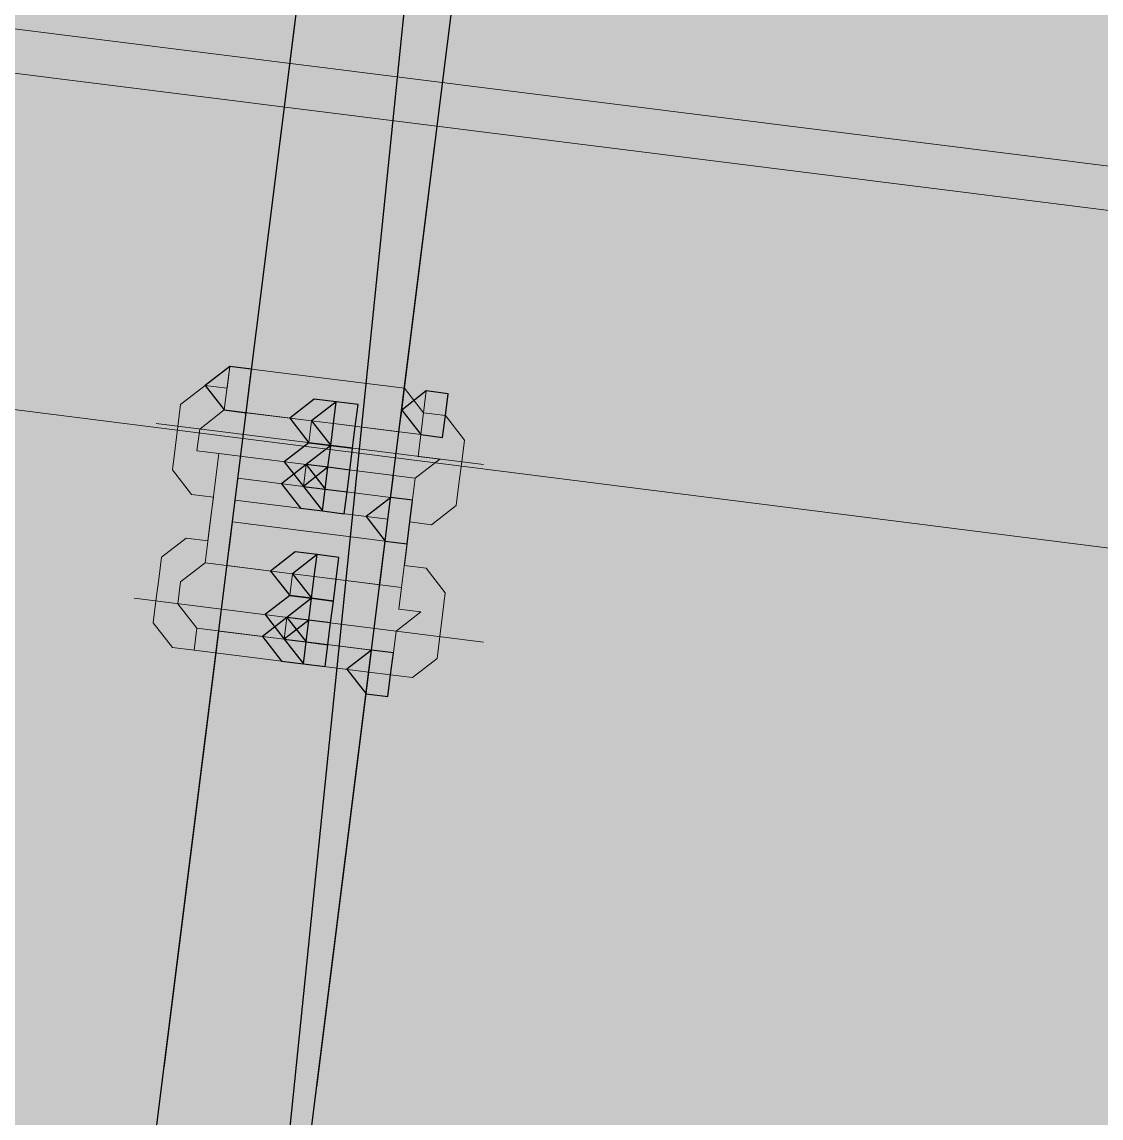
# Model space of a CAD drawing. Header units: metres. Extents: x -4 to 509425, y 7549 to 4732445.
# Drawn here: x 475992.3112 to 475992.7265, y 4719724.0531 to 4719724.4749 of the extents above; entities that cross this region are included whole.
import ezdxf

# ---------------------------------------------------------------- set-up
doc = ezdxf.new("R2010")
doc.units = ezdxf.units.M
doc.header["$LTSCALE"] = 0.01
doc.header["$MEASUREMENT"] = 0
doc.layers.get('0').update_dxf_attribs({"lineweight": 0})
doc.layers.add('_SUBESTACIÓN', color=1, linetype='Continuous')
doc.layers.add('SUBESTACION LA VID', color=253, linetype='Continuous')

# ---------------------------------------------------------------- blocks, each defined once
blk = doc.blocks.new('A$Cfff6051d')
at = {"layer": 'SUBESTACION LA VID', "transparency": 33554687}
h = blk.add_hatch(color=256, dxfattribs=at)
h.dxf.hatch_style = 2
h.paths.add_polyline_path([(475992.39853, 4719724.33289), (475992.39959, 4719724.34129), (475992.39119, 4719724.34234), (475992.38173, 4719724.335), (475992.38908, 4719724.32554), (475992.39748, 4719724.32449)])
h = blk.add_hatch(color=256, dxfattribs=at)
h.dxf.hatch_style = 2
h.paths.add_polyline_path([(475992.39853, 4719724.33289), (475992.39959, 4719724.34129), (475992.39119, 4719724.34234), (475992.38173, 4719724.335), (475992.38908, 4719724.32554), (475992.39748, 4719724.32449)])
h = blk.add_hatch(color=256, dxfattribs=at)
h.dxf.hatch_style = 2
h.paths.add_polyline_path([(475992.47414, 4719724.32341), (475992.47519, 4719724.33181), (475992.46679, 4719724.33287), (475992.45734, 4719724.32552), (475992.46468, 4719724.31607), (475992.47308, 4719724.31501)])
h = blk.add_hatch(color=256, dxfattribs=at)
h.dxf.hatch_style = 2
h.paths.add_polyline_path([(475992.43108, 4719724.32028), (475992.43213, 4719724.32868), (475992.42373, 4719724.32973), (475992.41428, 4719724.32238), (475992.42163, 4719724.31293), (475992.43003, 4719724.31188)])
h = blk.add_hatch(color=256, dxfattribs=at)
h.dxf.hatch_style = 2
h.paths.add_polyline_path([(475992.43108, 4719724.32028), (475992.43213, 4719724.32868), (475992.42373, 4719724.32973), (475992.41428, 4719724.32238), (475992.42163, 4719724.31293), (475992.43003, 4719724.31188)])
h = blk.add_hatch(color=256, dxfattribs=at)
h.dxf.hatch_style = 2
h.paths.add_polyline_path([(475992.43108, 4719724.32028), (475992.43213, 4719724.32868), (475992.42373, 4719724.32973), (475992.41428, 4719724.32238), (475992.42163, 4719724.31293), (475992.43003, 4719724.31188)])
h = blk.add_hatch(color=256, dxfattribs=at)
h.dxf.hatch_style = 2
h.paths.add_polyline_path([(475992.43948, 4719724.31922), (475992.44054, 4719724.32762), (475992.43213, 4719724.32868), (475992.42268, 4719724.32133), (475992.43003, 4719724.31188), (475992.43843, 4719724.31082)])
h = blk.add_hatch(color=256, dxfattribs=at)
h.dxf.hatch_style = 2
h.paths.add_polyline_path([(475992.43948, 4719724.31922), (475992.44054, 4719724.32762), (475992.43213, 4719724.32868), (475992.42268, 4719724.32133), (475992.43003, 4719724.31188), (475992.43843, 4719724.31082)])
h = blk.add_hatch(color=256, dxfattribs=at)
h.dxf.hatch_style = 2
h.paths.add_polyline_path([(475992.43948, 4719724.31922), (475992.44054, 4719724.32762), (475992.43213, 4719724.32868), (475992.42268, 4719724.32133), (475992.43003, 4719724.31188), (475992.43843, 4719724.31082)])
h = blk.add_hatch(color=256, dxfattribs=at)
h.dxf.hatch_style = 2
h.paths.add_polyline_path([(475992.42897, 4719724.30348), (475992.43003, 4719724.31188), (475992.42163, 4719724.31293), (475992.41217, 4719724.30558), (475992.41952, 4719724.29613), (475992.42792, 4719724.29508)])
h = blk.add_hatch(color=256, dxfattribs=at)
h.dxf.hatch_style = 2
h.paths.add_polyline_path([(475992.42897, 4719724.30348), (475992.43003, 4719724.31188), (475992.42163, 4719724.31293), (475992.41217, 4719724.30558), (475992.41952, 4719724.29613), (475992.42792, 4719724.29508)])
h = blk.add_hatch(color=256, dxfattribs=at)
h.dxf.hatch_style = 2
h.paths.add_polyline_path([(475992.43738, 4719724.30242), (475992.43843, 4719724.31082), (475992.43003, 4719724.31188), (475992.42057, 4719724.30453), (475992.42792, 4719724.29508), (475992.43633, 4719724.29402)])
h = blk.add_hatch(color=256, dxfattribs=at)
h.dxf.hatch_style = 2
h.paths.add_polyline_path([(475992.43738, 4719724.30242), (475992.43843, 4719724.31082), (475992.43003, 4719724.31188), (475992.42057, 4719724.30453), (475992.42792, 4719724.29508), (475992.43633, 4719724.29402)])
h = blk.add_hatch(color=256, dxfattribs=at)
h.dxf.hatch_style = 2
h.paths.add_polyline_path([(475992.42792, 4719724.29508), (475992.42897, 4719724.30348), (475992.42057, 4719724.30453), (475992.41112, 4719724.29718), (475992.41847, 4719724.28773), (475992.42687, 4719724.28668)])
h = blk.add_hatch(color=256, dxfattribs=at)
h.dxf.hatch_style = 2
h.paths.add_polyline_path([(475992.42792, 4719724.29508), (475992.42897, 4719724.30348), (475992.42057, 4719724.30453), (475992.41112, 4719724.29718), (475992.41847, 4719724.28773), (475992.42687, 4719724.28668)])
h = blk.add_hatch(color=256, dxfattribs=at)
h.dxf.hatch_style = 2
h.paths.add_polyline_path([(475992.43633, 4719724.29402), (475992.43738, 4719724.30242), (475992.42897, 4719724.30348), (475992.41952, 4719724.29613), (475992.42687, 4719724.28668), (475992.43527, 4719724.28562)])
h = blk.add_hatch(color=256, dxfattribs=at)
h.dxf.hatch_style = 2
h.paths.add_polyline_path([(475992.43633, 4719724.29402), (475992.43738, 4719724.30242), (475992.42897, 4719724.30348), (475992.41952, 4719724.29613), (475992.42687, 4719724.28668), (475992.43527, 4719724.28562)])
h = blk.add_hatch(color=256, dxfattribs=at)
h.dxf.hatch_style = 2
h.paths.add_polyline_path([(475992.46047, 4719724.28246), (475992.46153, 4719724.29086), (475992.45313, 4719724.29192), (475992.44367, 4719724.28457), (475992.45102, 4719724.27512), (475992.45942, 4719724.27406)])
h = blk.add_hatch(color=256, dxfattribs=at)
h.dxf.hatch_style = 2
h.paths.add_polyline_path([(475992.46047, 4719724.28246), (475992.46153, 4719724.29086), (475992.45313, 4719724.29192), (475992.44367, 4719724.28457), (475992.45102, 4719724.27512), (475992.45942, 4719724.27406)])
h = blk.add_hatch(color=256, dxfattribs=at)
h.dxf.hatch_style = 2
h.paths.add_polyline_path([(475992.42371, 4719724.26148), (475992.42476, 4719724.26988), (475992.41636, 4719724.27093), (475992.40691, 4719724.26358), (475992.41426, 4719724.25413), (475992.42266, 4719724.25307)])
h = blk.add_hatch(color=256, dxfattribs=at)
h.dxf.hatch_style = 2
h.paths.add_polyline_path([(475992.42371, 4719724.26148), (475992.42476, 4719724.26988), (475992.41636, 4719724.27093), (475992.40691, 4719724.26358), (475992.41426, 4719724.25413), (475992.42266, 4719724.25307)])
h = blk.add_hatch(color=256, dxfattribs=at)
h.dxf.hatch_style = 2
h.paths.add_polyline_path([(475992.42371, 4719724.26148), (475992.42476, 4719724.26988), (475992.41636, 4719724.27093), (475992.40691, 4719724.26358), (475992.41426, 4719724.25413), (475992.42266, 4719724.25307)])
h = blk.add_hatch(color=256, dxfattribs=at)
h.dxf.hatch_style = 2
h.paths.add_polyline_path([(475992.43211, 4719724.26042), (475992.43317, 4719724.26882), (475992.42476, 4719724.26988), (475992.41531, 4719724.26253), (475992.42266, 4719724.25307), (475992.43106, 4719724.25202)])
h = blk.add_hatch(color=256, dxfattribs=at)
h.dxf.hatch_style = 2
h.paths.add_polyline_path([(475992.43211, 4719724.26042), (475992.43317, 4719724.26882), (475992.42476, 4719724.26988), (475992.41531, 4719724.26253), (475992.42266, 4719724.25307), (475992.43106, 4719724.25202)])
h = blk.add_hatch(color=256, dxfattribs=at)
h.dxf.hatch_style = 2
h.paths.add_polyline_path([(475992.43211, 4719724.26042), (475992.43317, 4719724.26882), (475992.42476, 4719724.26988), (475992.41531, 4719724.26253), (475992.42266, 4719724.25307), (475992.43106, 4719724.25202)])
h = blk.add_hatch(color=256, dxfattribs=at)
h.dxf.hatch_style = 2
h.paths.add_polyline_path([(475992.4216, 4719724.24467), (475992.42266, 4719724.25307), (475992.41426, 4719724.25413), (475992.4048, 4719724.24678), (475992.41215, 4719724.23733), (475992.42055, 4719724.23627)])
h = blk.add_hatch(color=256, dxfattribs=at)
h.dxf.hatch_style = 2
h.paths.add_polyline_path([(475992.4216, 4719724.24467), (475992.42266, 4719724.25307), (475992.41426, 4719724.25413), (475992.4048, 4719724.24678), (475992.41215, 4719724.23733), (475992.42055, 4719724.23627)])
h = blk.add_hatch(color=256, dxfattribs=at)
h.dxf.hatch_style = 2
h.paths.add_polyline_path([(475992.43001, 4719724.24362), (475992.43106, 4719724.25202), (475992.42266, 4719724.25307), (475992.4132, 4719724.24573), (475992.42055, 4719724.23627), (475992.42895, 4719724.23522)])
h = blk.add_hatch(color=256, dxfattribs=at)
h.dxf.hatch_style = 2
h.paths.add_polyline_path([(475992.43001, 4719724.24362), (475992.43106, 4719724.25202), (475992.42266, 4719724.25307), (475992.4132, 4719724.24573), (475992.42055, 4719724.23627), (475992.42895, 4719724.23522)])
h = blk.add_hatch(color=256, dxfattribs=at)
h.dxf.hatch_style = 2
h.paths.add_polyline_path([(475992.42055, 4719724.23627), (475992.4216, 4719724.24467), (475992.4132, 4719724.24573), (475992.40375, 4719724.23838), (475992.4111, 4719724.22893), (475992.4195, 4719724.22787)])
h = blk.add_hatch(color=256, dxfattribs=at)
h.dxf.hatch_style = 2
h.paths.add_polyline_path([(475992.42055, 4719724.23627), (475992.4216, 4719724.24467), (475992.4132, 4719724.24573), (475992.40375, 4719724.23838), (475992.4111, 4719724.22893), (475992.4195, 4719724.22787)])
h = blk.add_hatch(color=256, dxfattribs=at)
h.dxf.hatch_style = 2
h.paths.add_polyline_path([(475992.42895, 4719724.23522), (475992.43001, 4719724.24362), (475992.4216, 4719724.24467), (475992.41215, 4719724.23733), (475992.4195, 4719724.22787), (475992.4279, 4719724.22682)])
h = blk.add_hatch(color=256, dxfattribs=at)
h.dxf.hatch_style = 2
h.paths.add_polyline_path([(475992.42895, 4719724.23522), (475992.43001, 4719724.24362), (475992.4216, 4719724.24467), (475992.41215, 4719724.23733), (475992.4195, 4719724.22787), (475992.4279, 4719724.22682)])
h = blk.add_hatch(color=256, dxfattribs=at)
h.dxf.hatch_style = 2
h.paths.add_polyline_path([(475992.4531, 4719724.22366), (475992.45415, 4719724.23206), (475992.44575, 4719724.23311), (475992.4363, 4719724.22577), (475992.44365, 4719724.21631), (475992.45205, 4719724.21526)])
h = blk.add_hatch(color=256, dxfattribs=at)
h.dxf.hatch_style = 2
h.paths.add_polyline_path([(475992.4531, 4719724.22366), (475992.45415, 4719724.23206), (475992.44575, 4719724.23311), (475992.4363, 4719724.22577), (475992.44365, 4719724.21631), (475992.45205, 4719724.21526)])
at = {"layer": 'SUBESTACION LA VID', "lineweight": 0}
blk.add_line((475992.64076, 4719726.26497), (475992.31849, 4719723.69447), dxfattribs=at)
at = {"layer": 'SUBESTACION LA VID', "lineweight": 15}
for p, q in [((475992.39959, 4719724.34129), (475992.4196, 4719724.5009)), ((475992.45839, 4719724.33392), (475992.4784, 4719724.49352)), ((475992.39119, 4719724.34234), (475992.38908, 4719724.32554)), ((475992.39119, 4719724.34234), (475992.45839, 4719724.33392)), ((475992.39853, 4719724.33289), (475992.39748, 4719724.32449)), ((475992.46679, 4719724.33287), (475992.46468, 4719724.31607)), ((475992.38908, 4719724.32554), (475992.42268, 4719724.32133)), ((475992.39748, 4719724.32449), (475992.42268, 4719724.32133)), ((475992.45734, 4719724.32552), (475992.45628, 4719724.31712)), ((475992.36283, 4719724.3203), (475992.48883, 4719724.30451)), ((475992.42268, 4719724.32133), (475992.43108, 4719724.32028)), ((475992.43108, 4719724.32028), (475992.46468, 4719724.31607)), ((475992.43108, 4719724.32028), (475992.45628, 4719724.31712)), ((475992.42163, 4719724.31293), (475992.43003, 4719724.31188)), ((475992.38171, 4719724.26674), (475992.38697, 4719724.30874)), ((475992.38697, 4719724.30874), (475992.42057, 4719724.30453)), ((475992.39537, 4719724.30769), (475992.39327, 4719724.29089)), ((475992.41952, 4719724.29613), (475992.42057, 4719724.30453)), ((475992.42057, 4719724.30453), (475992.42897, 4719724.30348)), ((475992.42792, 4719724.29508), (475992.42897, 4719724.30348)), ((475992.42897, 4719724.30348), (475992.46258, 4719724.29926)), ((475992.39432, 4719724.29929), (475992.41952, 4719724.29613)), ((475992.45418, 4719724.30032), (475992.45207, 4719724.28352)), ((475992.45731, 4719724.25726), (475992.46258, 4719724.29926)), ((475992.41952, 4719724.29613), (475992.42792, 4719724.29508)), ((475992.42792, 4719724.29508), (475992.45313, 4719724.29192)), ((475992.38381, 4719724.28354), (475992.38487, 4719724.29194)), ((475992.39327, 4719724.29089), (475992.39327, 4719724.29089)), ((475992.39327, 4719724.29089), (475992.45207, 4719724.28352)), ((475992.38276, 4719724.27514), (475992.38381, 4719724.28354)), ((475992.39221, 4719724.28249), (475992.45102, 4719724.27512)), ((475992.39011, 4719724.26569), (475992.39116, 4719724.27409)), ((475992.38171, 4719724.26674), (475992.41531, 4719724.26253)), ((475992.39011, 4719724.26569), (475992.41531, 4719724.26253)), ((475992.44891, 4719724.25832), (475992.44997, 4719724.26672)), ((475992.41531, 4719724.26253), (475992.42371, 4719724.26148)), ((475992.42371, 4719724.26148), (475992.45731, 4719724.25726)), ((475992.42371, 4719724.26148), (475992.44891, 4719724.25832)), ((475992.3544, 4719724.2531), (475992.48881, 4719724.23625)), ((475992.41426, 4719724.25413), (475992.42266, 4719724.25307)), ((475992.41215, 4719724.23733), (475992.4132, 4719724.24573)), ((475992.4132, 4719724.24573), (475992.4216, 4719724.24467)), ((475992.42055, 4719724.23627), (475992.4216, 4719724.24467)), ((475992.37855, 4719724.24154), (475992.41215, 4719724.23733)), ((475992.3859, 4719724.23209), (475992.38695, 4719724.24049)), ((475992.38695, 4719724.24049), (475992.41215, 4719724.23733)), ((475992.3775, 4719724.23314), (475992.3775, 4719724.23314)), ((475992.3775, 4719724.23314), (475992.4447, 4719724.22471)), ((475992.41215, 4719724.23733), (475992.42055, 4719724.23627)), ((475992.42055, 4719724.23627), (475992.45415, 4719724.23206)), ((475992.42055, 4719724.23627), (475992.44575, 4719724.23311)), ((475992.36589, 4719724.07248), (475992.3859, 4719724.23209)), ((475992.3859, 4719724.23209), (475992.3859, 4719724.23209)), ((475992.4447, 4719724.22471), (475992.44575, 4719724.23311)), ((475992.4531, 4719724.22366), (475992.45415, 4719724.23206)), ((475992.42469, 4719724.06511), (475992.4447, 4719724.22471)), ((475992.4531, 4719724.22366), (475992.4447, 4719724.22471))]:
    blk.add_line(p, q, dxfattribs=at)
for points in [[(475997.30428, 4719729.36629), (475986.59386, 4719730.70905), (475985.91037, 4719725.25723), (475996.62079, 4719723.91447), (475997.30428, 4719729.36629)], [(475997.28538, 4719729.35159), (475986.60855, 4719730.69014), (475985.92927, 4719725.27192), (475996.6061, 4719723.93338), (475997.28538, 4719729.35159)], [(475992.64076, 4719726.26497), (475992.31849, 4719723.69447), (475992.3773, 4719723.68709), (475992.69956, 4719726.2576), (475992.64076, 4719726.26497)], [(476003.21655, 4719712.75487), (476004.39, 4719722.7954), (475991.18678, 4719724.46774)], [(475992.39013, 4719724.33394), (475992.39119, 4719724.34234), (475992.39013, 4719724.33394)], [(475992.39853, 4719724.33289), (475992.39959, 4719724.34129), (475992.39853, 4719724.33289)], [(475992.38487, 4719724.29194), (475992.37647, 4719724.29299), (475992.36912, 4719724.30245), (475992.37017, 4719724.31085), (475992.37123, 4719724.31925), (475992.37228, 4719724.32765), (475992.38173, 4719724.335), (475992.39013, 4719724.33394), (475992.38173, 4719724.335), (475992.37228, 4719724.32765), (475992.37123, 4719724.31925), (475992.37017, 4719724.31085), (475992.36912, 4719724.30245), (475992.37647, 4719724.29299), (475992.38487, 4719724.29194)], [(475992.45839, 4719724.33392), (475992.45734, 4719724.32552), (475992.45839, 4719724.33392)], [(475992.45839, 4719724.33392), (475992.46574, 4719724.32447), (475992.45839, 4719724.33392)], [(475992.38697, 4719724.30874), (475992.37857, 4719724.30979), (475992.37963, 4719724.3182), (475992.38908, 4719724.32554), (475992.37963, 4719724.3182), (475992.37857, 4719724.30979), (475992.38697, 4719724.30874)], [(475992.46574, 4719724.32447), (475992.47414, 4719724.32341), (475992.48148, 4719724.31396), (475992.48043, 4719724.30556), (475992.47938, 4719724.29716), (475992.47833, 4719724.28876), (475992.46887, 4719724.28141), (475992.46047, 4719724.28246), (475992.46887, 4719724.28141), (475992.47833, 4719724.28876), (475992.47938, 4719724.29716), (475992.48043, 4719724.30556), (475992.48148, 4719724.31396), (475992.47414, 4719724.32341), (475992.46574, 4719724.32447)], [(475992.42163, 4719724.31293), (475992.42268, 4719724.32133), (475992.42163, 4719724.31293)], [(475992.43108, 4719724.32028), (475992.43003, 4719724.31188), (475992.43108, 4719724.32028)], [(475992.46468, 4719724.31607), (475992.46363, 4719724.30767), (475992.47203, 4719724.30661), (475992.46258, 4719724.29926), (475992.47203, 4719724.30661), (475992.46363, 4719724.30767), (475992.46468, 4719724.31607)], [(475992.39116, 4719724.27409), (475992.39221, 4719724.28249), (475992.39116, 4719724.27409)], [(475992.45942, 4719724.27406), (475992.46047, 4719724.28246), (475992.45942, 4719724.27406), (475992.45837, 4719724.26566)], [(475992.45942, 4719724.27406), (475992.46047, 4719724.28246), (475992.45942, 4719724.27406)], [(475992.3775, 4719724.23314), (475992.3691, 4719724.23419), (475992.36175, 4719724.24365), (475992.3628, 4719724.25205), (475992.36386, 4719724.26045), (475992.36491, 4719724.26885), (475992.37436, 4719724.27619), (475992.38276, 4719724.27514), (475992.37436, 4719724.27619), (475992.36491, 4719724.26885), (475992.36386, 4719724.26045), (475992.3628, 4719724.25205), (475992.36175, 4719724.24365), (475992.3691, 4719724.23419), (475992.3775, 4719724.23314)], [(475992.45102, 4719724.27512), (475992.44997, 4719724.26672), (475992.45102, 4719724.27512)], [(475992.37855, 4719724.24154), (475992.3712, 4719724.25099), (475992.37226, 4719724.25939), (475992.38171, 4719724.26674), (475992.37226, 4719724.25939), (475992.3712, 4719724.25099), (475992.37855, 4719724.24154), (475992.3775, 4719724.23314)], [(475992.45837, 4719724.26566), (475992.46677, 4719724.26461), (475992.47411, 4719724.25516), (475992.47306, 4719724.24675), (475992.47201, 4719724.23835), (475992.47095, 4719724.22995), (475992.4615, 4719724.22261), (475992.4531, 4719724.22366), (475992.4615, 4719724.22261), (475992.47095, 4719724.22995), (475992.47201, 4719724.23835), (475992.47306, 4719724.24675), (475992.47411, 4719724.25516), (475992.46677, 4719724.26461), (475992.45837, 4719724.26566)], [(475992.41426, 4719724.25413), (475992.41531, 4719724.26253), (475992.41426, 4719724.25413)], [(475992.42371, 4719724.26148), (475992.42266, 4719724.25307), (475992.42371, 4719724.26148)], [(475992.45731, 4719724.25726), (475992.45626, 4719724.24886), (475992.46466, 4719724.24781), (475992.45521, 4719724.24046), (475992.45415, 4719724.23206), (475992.45521, 4719724.24046), (475992.46466, 4719724.24781), (475992.45626, 4719724.24886), (475992.45731, 4719724.25726)]]:
    blk.add_lwpolyline(points, dxfattribs=at)
at = {"layer": 'SUBESTACION LA VID'}
for points in [[(475992.39853, 4719724.33289), (475992.39959, 4719724.34129), (475992.39119, 4719724.34234), (475992.38173, 4719724.335), (475992.38908, 4719724.32554), (475992.39748, 4719724.32449)], [(475992.39853, 4719724.33289), (475992.39959, 4719724.34129), (475992.39119, 4719724.34234), (475992.38173, 4719724.335), (475992.38908, 4719724.32554), (475992.39748, 4719724.32449)], [(475992.47414, 4719724.32341), (475992.47519, 4719724.33181), (475992.46679, 4719724.33287), (475992.45734, 4719724.32552), (475992.46468, 4719724.31607), (475992.47308, 4719724.31501)], [(475992.43108, 4719724.32028), (475992.43213, 4719724.32868), (475992.42373, 4719724.32973), (475992.41428, 4719724.32238), (475992.42163, 4719724.31293), (475992.43003, 4719724.31188)], [(475992.43108, 4719724.32028), (475992.43213, 4719724.32868), (475992.42373, 4719724.32973), (475992.41428, 4719724.32238), (475992.42163, 4719724.31293), (475992.43003, 4719724.31188)], [(475992.43108, 4719724.32028), (475992.43213, 4719724.32868), (475992.42373, 4719724.32973), (475992.41428, 4719724.32238), (475992.42163, 4719724.31293), (475992.43003, 4719724.31188)], [(475992.43948, 4719724.31922), (475992.44054, 4719724.32762), (475992.43213, 4719724.32868), (475992.42268, 4719724.32133), (475992.43003, 4719724.31188), (475992.43843, 4719724.31082)], [(475992.43948, 4719724.31922), (475992.44054, 4719724.32762), (475992.43213, 4719724.32868), (475992.42268, 4719724.32133), (475992.43003, 4719724.31188), (475992.43843, 4719724.31082)], [(475992.43948, 4719724.31922), (475992.44054, 4719724.32762), (475992.43213, 4719724.32868), (475992.42268, 4719724.32133), (475992.43003, 4719724.31188), (475992.43843, 4719724.31082)], [(475992.42897, 4719724.30348), (475992.43003, 4719724.31188), (475992.42163, 4719724.31293), (475992.41217, 4719724.30558), (475992.41952, 4719724.29613), (475992.42792, 4719724.29508)], [(475992.42897, 4719724.30348), (475992.43003, 4719724.31188), (475992.42163, 4719724.31293), (475992.41217, 4719724.30558), (475992.41952, 4719724.29613), (475992.42792, 4719724.29508)], [(475992.43738, 4719724.30242), (475992.43843, 4719724.31082), (475992.43003, 4719724.31188), (475992.42057, 4719724.30453), (475992.42792, 4719724.29508), (475992.43633, 4719724.29402)], [(475992.43738, 4719724.30242), (475992.43843, 4719724.31082), (475992.43003, 4719724.31188), (475992.42057, 4719724.30453), (475992.42792, 4719724.29508), (475992.43633, 4719724.29402)], [(475992.42792, 4719724.29508), (475992.42897, 4719724.30348), (475992.42057, 4719724.30453), (475992.41112, 4719724.29718), (475992.41847, 4719724.28773), (475992.42687, 4719724.28668)], [(475992.42792, 4719724.29508), (475992.42897, 4719724.30348), (475992.42057, 4719724.30453), (475992.41112, 4719724.29718), (475992.41847, 4719724.28773), (475992.42687, 4719724.28668)], [(475992.43633, 4719724.29402), (475992.43738, 4719724.30242), (475992.42897, 4719724.30348), (475992.41952, 4719724.29613), (475992.42687, 4719724.28668), (475992.43527, 4719724.28562)], [(475992.43633, 4719724.29402), (475992.43738, 4719724.30242), (475992.42897, 4719724.30348), (475992.41952, 4719724.29613), (475992.42687, 4719724.28668), (475992.43527, 4719724.28562)], [(475992.46047, 4719724.28246), (475992.46153, 4719724.29086), (475992.45313, 4719724.29192), (475992.44367, 4719724.28457), (475992.45102, 4719724.27512), (475992.45942, 4719724.27406)], [(475992.46047, 4719724.28246), (475992.46153, 4719724.29086), (475992.45313, 4719724.29192), (475992.44367, 4719724.28457), (475992.45102, 4719724.27512), (475992.45942, 4719724.27406)], [(475992.42371, 4719724.26148), (475992.42476, 4719724.26988), (475992.41636, 4719724.27093), (475992.40691, 4719724.26358), (475992.41426, 4719724.25413), (475992.42266, 4719724.25307)], [(475992.42371, 4719724.26148), (475992.42476, 4719724.26988), (475992.41636, 4719724.27093), (475992.40691, 4719724.26358), (475992.41426, 4719724.25413), (475992.42266, 4719724.25307)], [(475992.42371, 4719724.26148), (475992.42476, 4719724.26988), (475992.41636, 4719724.27093), (475992.40691, 4719724.26358), (475992.41426, 4719724.25413), (475992.42266, 4719724.25307)], [(475992.43211, 4719724.26042), (475992.43317, 4719724.26882), (475992.42476, 4719724.26988), (475992.41531, 4719724.26253), (475992.42266, 4719724.25307), (475992.43106, 4719724.25202)], [(475992.43211, 4719724.26042), (475992.43317, 4719724.26882), (475992.42476, 4719724.26988), (475992.41531, 4719724.26253), (475992.42266, 4719724.25307), (475992.43106, 4719724.25202)], [(475992.43211, 4719724.26042), (475992.43317, 4719724.26882), (475992.42476, 4719724.26988), (475992.41531, 4719724.26253), (475992.42266, 4719724.25307), (475992.43106, 4719724.25202)], [(475992.4216, 4719724.24467), (475992.42266, 4719724.25307), (475992.41426, 4719724.25413), (475992.4048, 4719724.24678), (475992.41215, 4719724.23733), (475992.42055, 4719724.23627)], [(475992.4216, 4719724.24467), (475992.42266, 4719724.25307), (475992.41426, 4719724.25413), (475992.4048, 4719724.24678), (475992.41215, 4719724.23733), (475992.42055, 4719724.23627)], [(475992.43001, 4719724.24362), (475992.43106, 4719724.25202), (475992.42266, 4719724.25307), (475992.4132, 4719724.24573), (475992.42055, 4719724.23627), (475992.42895, 4719724.23522)], [(475992.43001, 4719724.24362), (475992.43106, 4719724.25202), (475992.42266, 4719724.25307), (475992.4132, 4719724.24573), (475992.42055, 4719724.23627), (475992.42895, 4719724.23522)], [(475992.42055, 4719724.23627), (475992.4216, 4719724.24467), (475992.4132, 4719724.24573), (475992.40375, 4719724.23838), (475992.4111, 4719724.22893), (475992.4195, 4719724.22787)], [(475992.42055, 4719724.23627), (475992.4216, 4719724.24467), (475992.4132, 4719724.24573), (475992.40375, 4719724.23838), (475992.4111, 4719724.22893), (475992.4195, 4719724.22787)], [(475992.42895, 4719724.23522), (475992.43001, 4719724.24362), (475992.4216, 4719724.24467), (475992.41215, 4719724.23733), (475992.4195, 4719724.22787), (475992.4279, 4719724.22682)], [(475992.42895, 4719724.23522), (475992.43001, 4719724.24362), (475992.4216, 4719724.24467), (475992.41215, 4719724.23733), (475992.4195, 4719724.22787), (475992.4279, 4719724.22682)], [(475992.4531, 4719724.22366), (475992.45415, 4719724.23206), (475992.44575, 4719724.23311), (475992.4363, 4719724.22577), (475992.44365, 4719724.21631), (475992.45205, 4719724.21526)], [(475992.4531, 4719724.22366), (475992.45415, 4719724.23206), (475992.44575, 4719724.23311), (475992.4363, 4719724.22577), (475992.44365, 4719724.21631), (475992.45205, 4719724.21526)]]:
    blk.add_lwpolyline(points, close=True, dxfattribs=at)
at = {"layer": 'SUBESTACION LA VID', "lineweight": 0}
for points in [[(475992.39853, 4719724.33289), (475992.39959, 4719724.34129), (475992.39119, 4719724.34234), (475992.38173, 4719724.335), (475992.38908, 4719724.32554), (475992.39748, 4719724.32449)], [(475992.39853, 4719724.33289), (475992.39959, 4719724.34129), (475992.39119, 4719724.34234), (475992.38173, 4719724.335), (475992.38908, 4719724.32554), (475992.39748, 4719724.32449)], [(475992.47414, 4719724.32341), (475992.47519, 4719724.33181), (475992.46679, 4719724.33287), (475992.45734, 4719724.32552), (475992.46468, 4719724.31607), (475992.47308, 4719724.31501)], [(475992.43108, 4719724.32028), (475992.43213, 4719724.32868), (475992.42373, 4719724.32973), (475992.41428, 4719724.32238), (475992.42163, 4719724.31293), (475992.43003, 4719724.31188)], [(475992.43108, 4719724.32028), (475992.43213, 4719724.32868), (475992.42373, 4719724.32973), (475992.41428, 4719724.32238), (475992.42163, 4719724.31293), (475992.43003, 4719724.31188)], [(475992.43108, 4719724.32028), (475992.43213, 4719724.32868), (475992.42373, 4719724.32973), (475992.41428, 4719724.32238), (475992.42163, 4719724.31293), (475992.43003, 4719724.31188)], [(475992.43948, 4719724.31922), (475992.44054, 4719724.32762), (475992.43213, 4719724.32868), (475992.42268, 4719724.32133), (475992.43003, 4719724.31188), (475992.43843, 4719724.31082)], [(475992.43948, 4719724.31922), (475992.44054, 4719724.32762), (475992.43213, 4719724.32868), (475992.42268, 4719724.32133), (475992.43003, 4719724.31188), (475992.43843, 4719724.31082)], [(475992.43948, 4719724.31922), (475992.44054, 4719724.32762), (475992.43213, 4719724.32868), (475992.42268, 4719724.32133), (475992.43003, 4719724.31188), (475992.43843, 4719724.31082)], [(475992.42897, 4719724.30348), (475992.43003, 4719724.31188), (475992.42163, 4719724.31293), (475992.41217, 4719724.30558), (475992.41952, 4719724.29613), (475992.42792, 4719724.29508)], [(475992.42897, 4719724.30348), (475992.43003, 4719724.31188), (475992.42163, 4719724.31293), (475992.41217, 4719724.30558), (475992.41952, 4719724.29613), (475992.42792, 4719724.29508)], [(475992.43738, 4719724.30242), (475992.43843, 4719724.31082), (475992.43003, 4719724.31188), (475992.42057, 4719724.30453), (475992.42792, 4719724.29508), (475992.43633, 4719724.29402)], [(475992.43738, 4719724.30242), (475992.43843, 4719724.31082), (475992.43003, 4719724.31188), (475992.42057, 4719724.30453), (475992.42792, 4719724.29508), (475992.43633, 4719724.29402)], [(475992.42792, 4719724.29508), (475992.42897, 4719724.30348), (475992.42057, 4719724.30453), (475992.41112, 4719724.29718), (475992.41847, 4719724.28773), (475992.42687, 4719724.28668)], [(475992.42792, 4719724.29508), (475992.42897, 4719724.30348), (475992.42057, 4719724.30453), (475992.41112, 4719724.29718), (475992.41847, 4719724.28773), (475992.42687, 4719724.28668)], [(475992.43633, 4719724.29402), (475992.43738, 4719724.30242), (475992.42897, 4719724.30348), (475992.41952, 4719724.29613), (475992.42687, 4719724.28668), (475992.43527, 4719724.28562)], [(475992.43633, 4719724.29402), (475992.43738, 4719724.30242), (475992.42897, 4719724.30348), (475992.41952, 4719724.29613), (475992.42687, 4719724.28668), (475992.43527, 4719724.28562)], [(475992.46047, 4719724.28246), (475992.46153, 4719724.29086), (475992.45313, 4719724.29192), (475992.44367, 4719724.28457), (475992.45102, 4719724.27512), (475992.45942, 4719724.27406)], [(475992.46047, 4719724.28246), (475992.46153, 4719724.29086), (475992.45313, 4719724.29192), (475992.44367, 4719724.28457), (475992.45102, 4719724.27512), (475992.45942, 4719724.27406)], [(475992.42371, 4719724.26148), (475992.42476, 4719724.26988), (475992.41636, 4719724.27093), (475992.40691, 4719724.26358), (475992.41426, 4719724.25413), (475992.42266, 4719724.25307)], [(475992.42371, 4719724.26148), (475992.42476, 4719724.26988), (475992.41636, 4719724.27093), (475992.40691, 4719724.26358), (475992.41426, 4719724.25413), (475992.42266, 4719724.25307)], [(475992.42371, 4719724.26148), (475992.42476, 4719724.26988), (475992.41636, 4719724.27093), (475992.40691, 4719724.26358), (475992.41426, 4719724.25413), (475992.42266, 4719724.25307)], [(475992.43211, 4719724.26042), (475992.43317, 4719724.26882), (475992.42476, 4719724.26988), (475992.41531, 4719724.26253), (475992.42266, 4719724.25307), (475992.43106, 4719724.25202)], [(475992.43211, 4719724.26042), (475992.43317, 4719724.26882), (475992.42476, 4719724.26988), (475992.41531, 4719724.26253), (475992.42266, 4719724.25307), (475992.43106, 4719724.25202)], [(475992.43211, 4719724.26042), (475992.43317, 4719724.26882), (475992.42476, 4719724.26988), (475992.41531, 4719724.26253), (475992.42266, 4719724.25307), (475992.43106, 4719724.25202)], [(475992.4216, 4719724.24467), (475992.42266, 4719724.25307), (475992.41426, 4719724.25413), (475992.4048, 4719724.24678), (475992.41215, 4719724.23733), (475992.42055, 4719724.23627)], [(475992.4216, 4719724.24467), (475992.42266, 4719724.25307), (475992.41426, 4719724.25413), (475992.4048, 4719724.24678), (475992.41215, 4719724.23733), (475992.42055, 4719724.23627)], [(475992.43001, 4719724.24362), (475992.43106, 4719724.25202), (475992.42266, 4719724.25307), (475992.4132, 4719724.24573), (475992.42055, 4719724.23627), (475992.42895, 4719724.23522)], [(475992.43001, 4719724.24362), (475992.43106, 4719724.25202), (475992.42266, 4719724.25307), (475992.4132, 4719724.24573), (475992.42055, 4719724.23627), (475992.42895, 4719724.23522)], [(475992.42055, 4719724.23627), (475992.4216, 4719724.24467), (475992.4132, 4719724.24573), (475992.40375, 4719724.23838), (475992.4111, 4719724.22893), (475992.4195, 4719724.22787)], [(475992.42055, 4719724.23627), (475992.4216, 4719724.24467), (475992.4132, 4719724.24573), (475992.40375, 4719724.23838), (475992.4111, 4719724.22893), (475992.4195, 4719724.22787)], [(475992.42895, 4719724.23522), (475992.43001, 4719724.24362), (475992.4216, 4719724.24467), (475992.41215, 4719724.23733), (475992.4195, 4719724.22787), (475992.4279, 4719724.22682)], [(475992.42895, 4719724.23522), (475992.43001, 4719724.24362), (475992.4216, 4719724.24467), (475992.41215, 4719724.23733), (475992.4195, 4719724.22787), (475992.4279, 4719724.22682)], [(475992.4531, 4719724.22366), (475992.45415, 4719724.23206), (475992.44575, 4719724.23311), (475992.4363, 4719724.22577), (475992.44365, 4719724.21631), (475992.45205, 4719724.21526)], [(475992.4531, 4719724.22366), (475992.45415, 4719724.23206), (475992.44575, 4719724.23311), (475992.4363, 4719724.22577), (475992.44365, 4719724.21631), (475992.45205, 4719724.21526)]]:
    blk.add_lwpolyline(points, close=True, dxfattribs=at)
at = {"layer": 'SUBESTACION LA VID'}
for points in [[(475992.3773, 4719723.68709), (475992.3773, 4719723.68709), (475992.64076, 4719726.26497), (475992.64076, 4719726.26497), (475992.64076, 4719726.26497), (475992.31849, 4719723.69447), (475992.31849, 4719723.69447), (475992.31849, 4719723.69447), (475992.3773, 4719723.68709), (475992.3773, 4719723.68709)], [(475992.69956, 4719726.2576), (475992.69956, 4719726.2576), (475992.3773, 4719723.68709), (475992.3773, 4719723.68709), (475992.3773, 4719723.68709), (475992.64076, 4719726.26497), (475992.64076, 4719726.26497), (475992.64076, 4719726.26497), (475992.69956, 4719726.2576), (475992.69956, 4719726.2576)]]:
    blk.add_open_spline(points, degree=3, knots=[0, 0, 0, 0, 1, 1, 1, 2, 2, 2, 3, 3, 3, 3], dxfattribs=at)
at = {"layer": 'SUBESTACION LA VID', "lineweight": 0}
for points in [[(475992.3773, 4719723.68709), (475992.3773, 4719723.68709), (475992.64076, 4719726.26497), (475992.64076, 4719726.26497), (475992.64076, 4719726.26497), (475992.31849, 4719723.69447), (475992.31849, 4719723.69447), (475992.31849, 4719723.69447), (475992.3773, 4719723.68709), (475992.3773, 4719723.68709)], [(475992.69956, 4719726.2576), (475992.69956, 4719726.2576), (475992.3773, 4719723.68709), (475992.3773, 4719723.68709), (475992.3773, 4719723.68709), (475992.64076, 4719726.26497), (475992.64076, 4719726.26497), (475992.64076, 4719726.26497), (475992.69956, 4719726.2576), (475992.69956, 4719726.2576)]]:
    blk.add_open_spline(points, degree=3, knots=[0, 0, 0, 0, 1, 1, 1, 2, 2, 2, 3, 3, 3, 3], dxfattribs=at)

msp = doc.modelspace()

# ---------------------------------------------------------------- hatches: boundary and pattern name
at = {"layer": '_SUBESTACIÓN', "transparency": 33554559}
h = msp.add_hatch(color=1, dxfattribs=at)
h.dxf.hatch_style = 1
h.paths.add_polyline_path([(475968.63988, 4719805.82503), (476089.93862, 4719790.61504), (476078.16862, 4719696.74002), (475956.86864, 4719711.95017)])

# ---------------------------------------------------------------- block references
at = {"linetype": 'Continuous'}
msp.add_blockref('A$Cfff6051d', (0, 0), dxfattribs=at)

doc.saveas('drawing.dxf')
